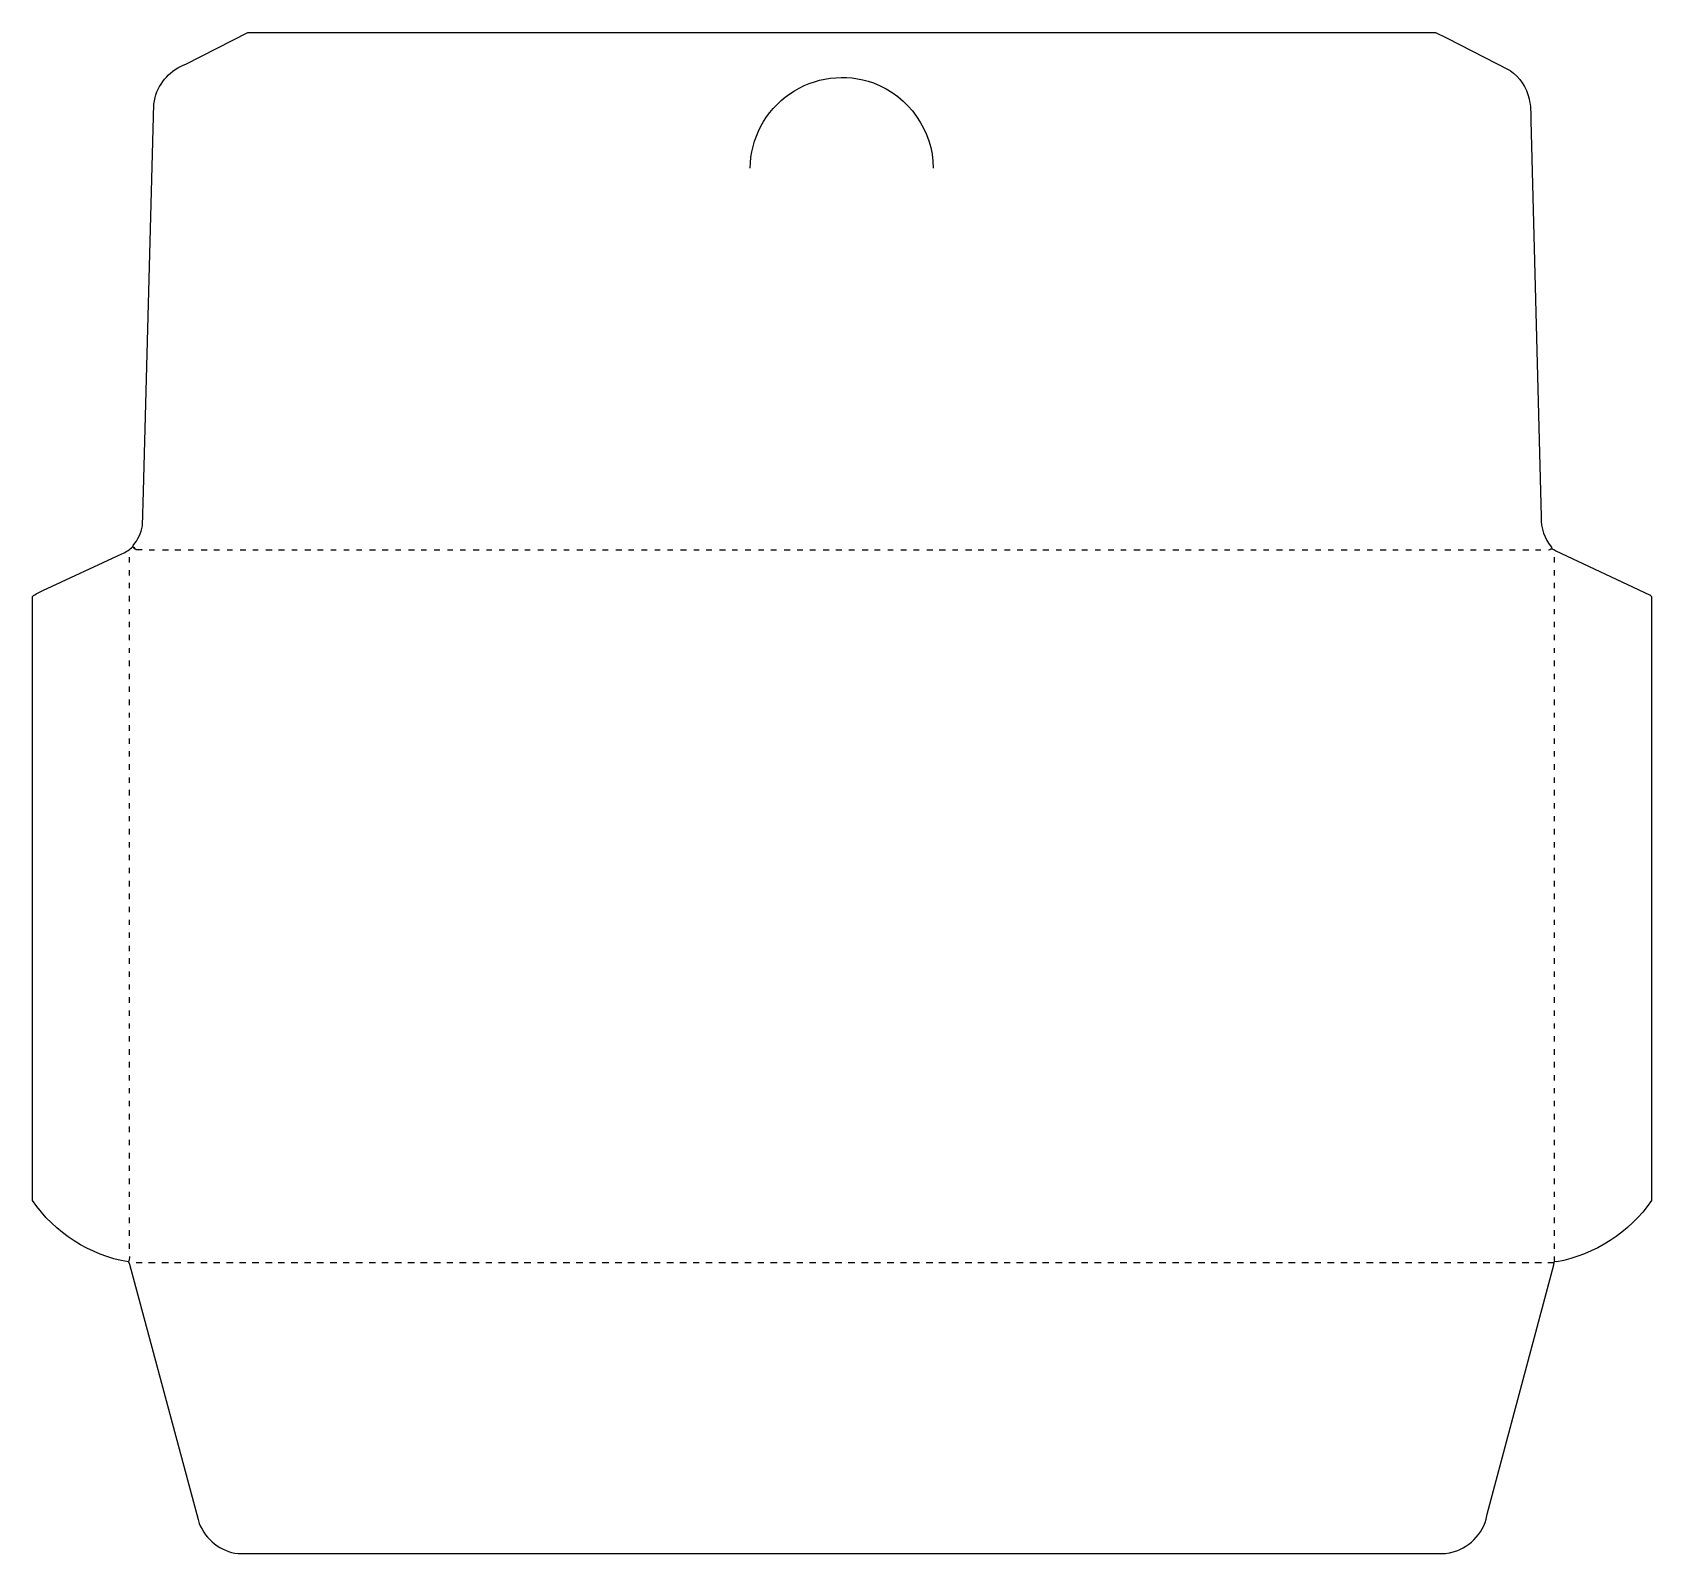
# Model space of a CAD drawing. Extents: x 297 to 3250, y 281 to 3056.
import ezdxf

# ---------------------------------------------------------------- set-up
doc = ezdxf.new("R2010")
doc.units = 0
doc.layers.get('0').update_dxf_attribs({"linetype": 'CONTINUOUS'})

msp = doc.modelspace()

# ---------------------------------------------------------------- linework, layer by layer
at = {"color": 7, "linetype": 'CONTINUOUS'}
for points in [[(472, 813, -0.200779), (297, 925), (297, 2027, -0.076378), (316.1, 2037.8), (460.1, 2104.8, 0.105475), (480, 2118), (481, 2120, 0.127387), (497.52, 2156.02), (499.49, 2218.99), (518.58, 2925.06), (520.65, 2937.09, -0.241964), (576.9, 2998.2), (690, 3056), (2856, 3056), (2875.9, 3045.8), (2877.1, 3045.2), (2989.85, 2987.77), (2992.15, 2986.23, -0.182816), (3026.62, 2934.92, -0.064592), (3029.51, 2894.99), (3048.53, 2171.97, 0.181402), (3067.4, 2116.7), (3068, 2114), (3071.82, 2112.76), (3075.18, 2110.24), (3246.1, 2030.2), (3247, 2030), (3250, 2027), (3250, 925, -0.194769), (3077, 813), (3073, 814)], [(1606, 2808, -0.516515), (1830.9, 2963.7, -0.310058), (1940, 2808)], [(497, 2112), (486, 2112), (484, 2114, -0.618034), (482, 2116)], [(3062, 2112), (3064.1, 2112.8, -0.113888), (3068, 2114)], [(474, 823, -0.130252), (472, 813), (474.2, 809.1), (599.3, 343.1), (601.3, 336.1, 0.272246), (672, 281), (2874, 281), (2880.94, 282.42), (2882.09, 282.65, 0.302485), (2949.65, 350.09), (2950.35, 352.91), (3071.62, 808.08), (3072, 812), (3073, 814), (3073, 823)]]:
    msp.add_lwpolyline(points, format="xyb", dxfattribs=at)
for points in [[(474, 2089), (474, 2099)], [(510, 2112), (520, 2112)], [(534, 2112), (545, 2112)], [(557, 2112), (568, 2112)], [(581, 2112), (591, 2112)], [(605, 2112), (616, 2112)], [(628, 2112), (638, 2112)], [(652, 2112), (662, 2112)], [(676, 2112), (686, 2112)], [(699, 2112), (709, 2112)], [(723, 2112), (734, 2112)], [(746, 2112), (757, 2112)], [(770, 2112), (780, 2112)], [(794, 2112), (805, 2112)], [(817, 2112), (827, 2112)], [(841, 2112), (851, 2112)], [(865, 2112), (875, 2112)], [(888, 2112), (898, 2112)], [(912, 2112), (923, 2112)], [(935, 2112), (946, 2112)], [(959, 2112), (969, 2112)], [(983, 2112), (994, 2112)], [(1006, 2112), (1016, 2112)], [(1030, 2112), (1040, 2112)], [(1054, 2112), (1064, 2112)], [(1077, 2112), (1087, 2112)], [(1101, 2112), (1112, 2112)], [(1125, 2112), (1135, 2112)], [(1148, 2112), (1158, 2112)], [(1172, 2112), (1183, 2112)], [(1195, 2112), (1205, 2112)], [(1219, 2112), (1229, 2112)], [(1243, 2112), (1253, 2112)], [(1266, 2112), (1276, 2112)], [(1290, 2112), (1301, 2112)], [(1314, 2112), (1324, 2112)], [(1337, 2112), (1347, 2112)], [(1361, 2112), (1372, 2112)], [(1384, 2112), (1394, 2112)], [(1408, 2112), (1418, 2112)], [(1432, 2112), (1442, 2112)], [(1455, 2112), (1465, 2112)], [(1479, 2112), (1490, 2112)], [(1503, 2112), (1513, 2112)], [(1526, 2112), (1536, 2112)], [(1550, 2112), (1561, 2112)], [(1573, 2112), (1583, 2112)], [(1597, 2112), (1607, 2112)], [(1621, 2112), (1631, 2112)], [(1644, 2112), (1654, 2112)], [(1668, 2112), (1679, 2112)], [(1692, 2112), (1702, 2112)], [(1715, 2112), (1725, 2112)], [(1739, 2112), (1750, 2112)], [(1762, 2112), (1773, 2112)], [(1786, 2112), (1796, 2112)], [(1810, 2112), (1821, 2112)], [(1833, 2112), (1843, 2112)], [(1857, 2112), (1867, 2112)], [(1881, 2112), (1891, 2112)], [(1904, 2112), (1914, 2112)], [(1928, 2112), (1939, 2112)], [(1951, 2112), (1962, 2112)], [(1975, 2112), (1985, 2112)], [(1999, 2112), (2010, 2112)], [(2022, 2112), (2032, 2112)], [(2046, 2112), (2056, 2112)], [(2070, 2112), (2080, 2112)], [(2093, 2112), (2103, 2112)], [(2117, 2112), (2128, 2112)], [(2140, 2112), (2151, 2112)], [(2164, 2112), (2174, 2112)], [(2188, 2112), (2199, 2112)], [(2211, 2112), (2221, 2112)], [(2235, 2112), (2245, 2112)], [(2259, 2112), (2269, 2112)], [(2282, 2112), (2292, 2112)], [(2306, 2112), (2317, 2112)], [(2329, 2112), (2340, 2112)], [(2353, 2112), (2363, 2112)], [(2377, 2112), (2388, 2112)], [(2400, 2112), (2410, 2112)], [(2424, 2112), (2434, 2112)], [(2448, 2112), (2458, 2112)], [(2471, 2112), (2481, 2112)], [(2495, 2112), (2506, 2112)], [(2519, 2112), (2529, 2112)], [(2542, 2112), (2552, 2112)], [(2566, 2112), (2577, 2112)], [(2589, 2112), (2599, 2112)], [(2613, 2112), (2623, 2112)], [(2637, 2112), (2647, 2112)], [(2660, 2112), (2670, 2112)], [(2684, 2112), (2695, 2112)], [(2708, 2112), (2718, 2112)], [(2731, 2112), (2741, 2112)], [(2755, 2112), (2766, 2112)], [(2778, 2112), (2788, 2112)], [(2802, 2112), (2812, 2112)], [(2826, 2112), (2836, 2112)], [(2849, 2112), (2859, 2112)], [(2873, 2112), (2884, 2112)], [(2897, 2112), (2907, 2112)], [(2920, 2112), (2930, 2112)], [(2944, 2112), (2955, 2112)], [(2967, 2112), (2978, 2112)], [(2991, 2112), (3001, 2112)], [(3015, 2112), (3026, 2112)], [(3038, 2112), (3048, 2112)], [(3073, 2089), (3073, 2099)], [(474, 2065), (474, 2075)], [(3073, 2065), (3073, 2075)], [(474, 2042), (474, 2052)], [(3073, 2042), (3073, 2052)], [(474, 2018), (474, 2028)], [(3073, 2018), (3073, 2028)], [(474, 1995), (474, 2004)], [(474, 1971), (474, 1981)], [(3073, 1995), (3073, 2004)], [(3073, 1971), (3073, 1981)], [(474, 1947), (474, 1957)], [(3073, 1947), (3073, 1957)], [(474, 1924), (474, 1933)], [(3073, 1924), (3073, 1933)], [(474, 1900), (474, 1910)], [(3073, 1900), (3073, 1910)], [(474, 1876), (474, 1886)], [(474, 1853), (474, 1863)], [(3073, 1876), (3073, 1886)], [(3073, 1853), (3073, 1863)], [(474, 1829), (474, 1839)], [(3073, 1829), (3073, 1839)], [(474, 1806), (474, 1815)], [(3073, 1806), (3073, 1815)], [(474, 1782), (474, 1792)], [(3073, 1782), (3073, 1792)], [(474, 1758), (474, 1768)], [(474, 1735), (474, 1745)], [(3073, 1758), (3073, 1768)], [(3073, 1735), (3073, 1745)], [(474, 1711), (474, 1721)], [(3073, 1711), (3073, 1721)], [(474, 1687), (474, 1697)], [(3073, 1687), (3073, 1697)], [(474, 1664), (474, 1674)], [(3073, 1664), (3073, 1674)], [(474, 1640), (474, 1650)], [(474, 1617), (474, 1626)], [(3073, 1640), (3073, 1650)], [(3073, 1617), (3073, 1626)], [(474, 1593), (474, 1603)], [(3073, 1593), (3073, 1603)], [(474, 1569), (474, 1579)], [(3073, 1569), (3073, 1579)], [(474, 1546), (474, 1556)], [(3073, 1546), (3073, 1556)], [(474, 1522), (474, 1532)], [(474, 1498), (474, 1508)], [(3073, 1522), (3073, 1532)], [(3073, 1498), (3073, 1508)], [(474, 1475), (474, 1485)], [(3073, 1475), (3073, 1485)], [(474, 1451), (474, 1461)], [(3073, 1451), (3073, 1461)], [(474, 1428), (474, 1437)], [(3073, 1428), (3073, 1437)], [(474, 1404), (474, 1414)], [(474, 1380), (474, 1390)], [(3073, 1404), (3073, 1414)], [(3073, 1380), (3073, 1390)], [(474, 1357), (474, 1367)], [(3073, 1357), (3073, 1367)], [(474, 1333), (474, 1343)], [(3073, 1333), (3073, 1343)], [(474, 1310), (474, 1319)], [(3073, 1310), (3073, 1319)], [(474, 1286), (474, 1296)], [(474, 1262), (474, 1272)], [(3073, 1286), (3073, 1296)], [(3073, 1262), (3073, 1272)], [(474, 1239), (474, 1248)], [(3073, 1239), (3073, 1248)], [(474, 1215), (474, 1225)], [(3073, 1215), (3073, 1225)], [(474, 1191), (474, 1201)], [(3073, 1191), (3073, 1201)], [(474, 1168), (474, 1178)], [(474, 1144), (474, 1154)], [(3073, 1168), (3073, 1178)], [(3073, 1144), (3073, 1154)], [(474, 1121), (474, 1130)], [(3073, 1121), (3073, 1130)], [(474, 1097), (474, 1107)], [(3073, 1097), (3073, 1107)], [(474, 1073), (474, 1083)], [(3073, 1073), (3073, 1083)], [(474, 1050), (474, 1060)], [(474, 1026), (474, 1036)], [(3073, 1050), (3073, 1060)], [(3073, 1026), (3073, 1036)], [(474, 1002), (474, 1012)], [(3073, 1002), (3073, 1012)], [(474, 979), (474, 989)], [(3073, 979), (3073, 989)], [(474, 955), (474, 965)], [(3073, 955), (3073, 965)], [(474, 932), (474, 941)], [(474, 908), (474, 918)], [(3073, 932), (3073, 941)], [(3073, 908), (3073, 918)], [(474, 884), (474, 894)], [(3073, 884), (3073, 894)], [(474, 861), (474, 871)], [(3073, 861), (3073, 871)], [(474, 837), (474, 847)], [(3073, 837), (3073, 847)], [(486, 812), (497, 812)], [(509, 812), (521, 812)], [(533, 812), (545, 812)], [(556, 812), (568, 812)], [(580, 812), (592, 812)], [(604, 812), (616, 812)], [(627, 812), (639, 812)], [(651, 812), (663, 812)], [(675, 812), (686, 812)], [(698, 812), (710, 812)], [(722, 812), (734, 812)], [(745, 812), (757, 812)], [(769, 812), (781, 812)], [(793, 812), (805, 812)], [(816, 812), (828, 812)], [(840, 812), (852, 812)], [(864, 812), (875, 812)], [(887, 812), (899, 812)], [(911, 812), (923, 812)], [(934, 812), (946, 812)], [(958, 812), (970, 812)], [(982, 812), (994, 812)], [(1005, 812), (1017, 812)], [(1029, 812), (1041, 812)], [(1053, 812), (1064, 812)], [(1076, 812), (1088, 812)], [(1100, 812), (1112, 812)], [(1124, 812), (1135, 812)], [(1147, 812), (1159, 812)], [(1171, 812), (1183, 812)], [(1194, 812), (1206, 812)], [(1218, 812), (1230, 812)], [(1242, 812), (1253, 812)], [(1265, 812), (1277, 812)], [(1289, 812), (1301, 812)], [(1313, 812), (1324, 812)], [(1336, 812), (1348, 812)], [(1360, 812), (1372, 812)], [(1383, 812), (1395, 812)], [(1407, 812), (1419, 812)], [(1431, 812), (1442, 812)], [(1454, 812), (1466, 812)], [(1478, 812), (1490, 812)], [(1502, 812), (1513, 812)], [(1525, 812), (1537, 812)], [(1549, 812), (1561, 812)], [(1572, 812), (1584, 812)], [(1596, 812), (1608, 812)], [(1620, 812), (1631, 812)], [(1643, 812), (1655, 812)], [(1667, 812), (1679, 812)], [(1691, 812), (1702, 812)], [(1714, 812), (1726, 812)], [(1738, 812), (1750, 812)], [(1761, 812), (1773, 812)], [(1785, 812), (1797, 812)], [(1809, 812), (1821, 812)], [(1832, 812), (1844, 812)], [(1856, 812), (1868, 812)], [(1880, 812), (1891, 812)], [(1903, 812), (1915, 812)], [(1927, 812), (1939, 812)], [(1950, 812), (1962, 812)], [(1974, 812), (1986, 812)], [(1998, 812), (2010, 812)], [(2021, 812), (2033, 812)], [(2045, 812), (2057, 812)], [(2069, 812), (2080, 812)], [(2092, 812), (2104, 812)], [(2116, 812), (2128, 812)], [(2139, 812), (2151, 812)], [(2163, 812), (2175, 812)], [(2187, 812), (2199, 812)], [(2210, 812), (2222, 812)], [(2234, 812), (2246, 812)], [(2258, 812), (2269, 812)], [(2281, 812), (2293, 812)], [(2305, 812), (2317, 812)], [(2328, 812), (2340, 812)], [(2352, 812), (2364, 812)], [(2376, 812), (2388, 812)], [(2399, 812), (2411, 812)], [(2423, 812), (2435, 812)], [(2447, 812), (2458, 812)], [(2470, 812), (2482, 812)], [(2494, 812), (2506, 812)], [(2518, 812), (2529, 812)], [(2541, 812), (2553, 812)], [(2565, 812), (2577, 812)], [(2588, 812), (2600, 812)], [(2612, 812), (2624, 812)], [(2636, 812), (2647, 812)], [(2659, 812), (2671, 812)], [(2683, 812), (2695, 812)], [(2707, 812), (2718, 812)], [(2730, 812), (2742, 812)], [(2754, 812), (2766, 812)], [(2777, 812), (2789, 812)], [(2801, 812), (2813, 812)], [(2825, 812), (2836, 812)], [(2848, 812), (2860, 812)], [(2872, 812), (2884, 812)], [(2896, 812), (2907, 812)], [(2919, 812), (2931, 812)], [(2943, 812), (2955, 812)], [(2966, 812), (2978, 812)], [(2990, 812), (3002, 812)], [(3014, 812), (3026, 812)], [(3037, 812), (3049, 812)], [(3061, 812), (3072, 812)]]:
    msp.add_lwpolyline(points, dxfattribs=at)
at = {"color": 250, "linetype": 'CONTINUOUS'}
msp.add_lwpolyline([(484, 2114, 0.618034), (482, 2116), (480, 2118)], format="xyb", dxfattribs=at)

doc.saveas('drawing.dxf')
